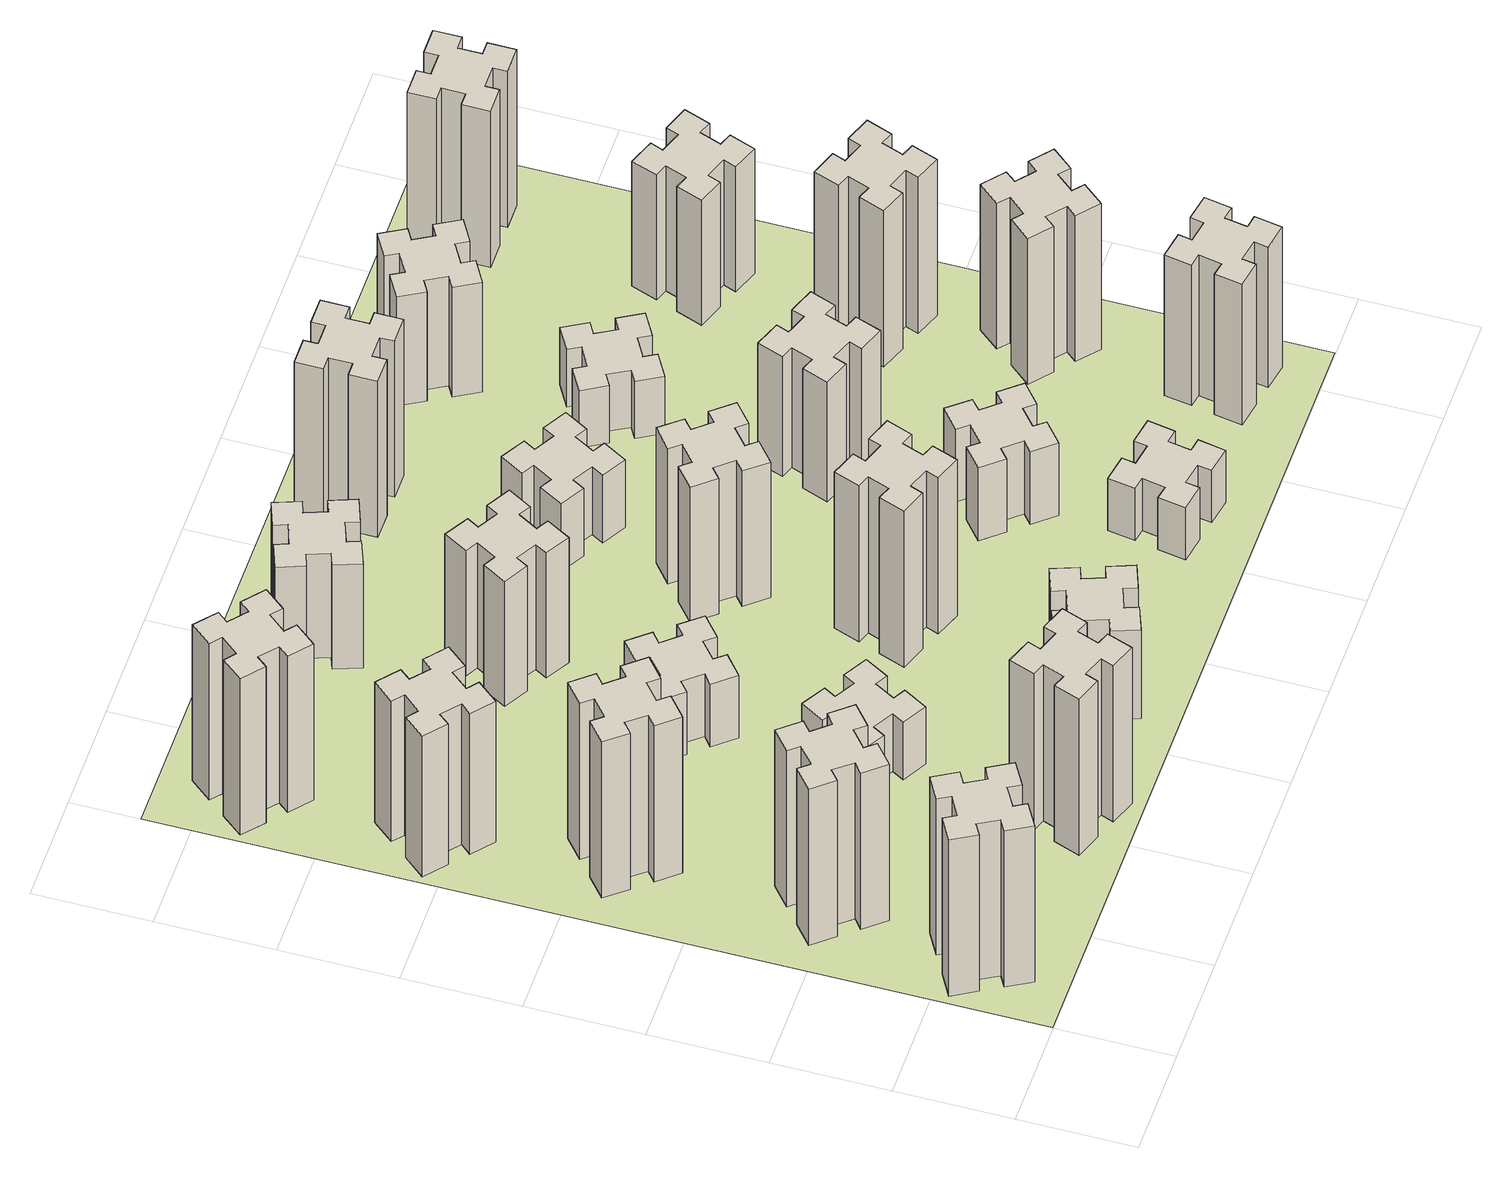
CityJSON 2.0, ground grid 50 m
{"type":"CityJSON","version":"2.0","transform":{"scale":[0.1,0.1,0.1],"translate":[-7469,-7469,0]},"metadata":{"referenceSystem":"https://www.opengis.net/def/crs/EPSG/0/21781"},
"CityObjects":{
"building1":{"type":"Building","attributes":{"class":"1000","function":"1000","usage":"1000","yearOfConstruction":2016,"roofType":"1000","measuredHeight":90,"storeysAboveGround":30,"storeysBelowGround":0},"geometry":[{"type":"Solid","lod":"1","boundaries":[[[[0,1,2,3,4,5,6,7,8,9,10,11,12,13,14,15,16,17,18,19]],[[17,16,20,21]],[[16,15,22,20]],[[15,14,23,22]],[[14,13,24,23]],[[13,12,25,24]],[[12,11,26,25]],[[11,10,27,26]],[[10,9,28,27]],[[9,8,29,28]],[[8,7,30,29]],[[7,6,31,30]],[[6,5,32,31]],[[5,4,33,32]],[[4,3,34,33]],[[3,2,35,34]],[[2,1,36,35]],[[1,0,37,36]],[[0,19,38,37]],[[19,18,39,38]],[[18,17,21,39]],[[24,25,26,27,28,29,30,31,32,33,34,35,36,37,38,39,21,20,22,23]]]]}]},
"building2":{"type":"Building","attributes":{"class":"1000","function":"1000","usage":"1000","yearOfConstruction":2016,"roofType":"1000","measuredHeight":90,"storeysAboveGround":30,"storeysBelowGround":0},"geometry":[{"type":"Solid","lod":"1","boundaries":[[[[40,41,42,43,44,45,46,47,48,49,50,51,52,53,54,55,56,57,58,59]],[[57,56,60,61]],[[56,55,62,60]],[[55,54,63,62]],[[54,53,64,63]],[[53,52,65,64]],[[52,51,66,65]],[[51,50,67,66]],[[50,49,68,67]],[[49,48,69,68]],[[48,47,70,69]],[[47,46,71,70]],[[46,45,72,71]],[[45,44,73,72]],[[44,43,74,73]],[[43,42,75,74]],[[42,41,76,75]],[[41,40,77,76]],[[40,59,78,77]],[[59,58,79,78]],[[58,57,61,79]],[[64,65,66,67,68,69,70,71,72,73,74,75,76,77,78,79,61,60,62,63]]]]}]},
"building3":{"type":"Building","attributes":{"class":"1000","function":"1000","usage":"1000","yearOfConstruction":2016,"roofType":"1000","measuredHeight":90,"storeysAboveGround":30,"storeysBelowGround":0},"geometry":[{"type":"Solid","lod":"1","boundaries":[[[[80,81,82,83,84,85,86,87,88,89,90,91,92,93,94,95,96,97,98,99]],[[97,96,100,101]],[[96,95,102,100]],[[95,94,103,102]],[[94,93,104,103]],[[93,92,105,104]],[[92,91,106,105]],[[91,90,107,106]],[[90,89,108,107]],[[89,88,109,108]],[[88,87,110,109]],[[87,86,111,110]],[[86,85,112,111]],[[85,84,113,112]],[[84,83,114,113]],[[83,82,115,114]],[[82,81,116,115]],[[81,80,117,116]],[[80,99,118,117]],[[99,98,119,118]],[[98,97,101,119]],[[104,105,106,107,108,109,110,111,112,113,114,115,116,117,118,119,101,100,102,103]]]]}]},
"building4":{"type":"Building","attributes":{"class":"1000","function":"1000","usage":"1000","yearOfConstruction":2016,"roofType":"1000","measuredHeight":81,"storeysAboveGround":30,"storeysBelowGround":0},"geometry":[{"type":"Solid","lod":"1","boundaries":[[[[120,121,122,123,124,125,126,127,128,129,130,131,132,133,134,135,136,137,138,139]],[[137,136,140,141]],[[136,135,142,140]],[[135,134,143,142]],[[134,133,144,143]],[[133,132,145,144]],[[132,131,146,145]],[[131,130,147,146]],[[130,129,148,147]],[[129,128,149,148]],[[128,127,150,149]],[[127,126,151,150]],[[126,125,152,151]],[[125,124,153,152]],[[124,123,154,153]],[[123,122,155,154]],[[122,121,156,155]],[[121,120,157,156]],[[120,139,158,157]],[[139,138,159,158]],[[138,137,141,159]],[[144,145,146,147,148,149,150,151,152,153,154,155,156,157,158,159,141,140,142,143]]]]}]},
"building5":{"type":"Building","attributes":{"class":"1000","function":"1000","usage":"1000","yearOfConstruction":2016,"roofType":"1000","measuredHeight":90,"storeysAboveGround":30,"storeysBelowGround":0},"geometry":[{"type":"Solid","lod":"1","boundaries":[[[[160,161,162,163,164,165,166,167,168,169,170,171,172,173,174,175,176,177,178,179]],[[177,176,180,181]],[[176,175,182,180]],[[175,174,183,182]],[[174,173,184,183]],[[173,172,185,184]],[[172,171,186,185]],[[171,170,187,186]],[[170,169,188,187]],[[169,168,189,188]],[[168,167,190,189]],[[167,166,191,190]],[[166,165,192,191]],[[165,164,193,192]],[[164,163,194,193]],[[163,162,195,194]],[[162,161,196,195]],[[161,160,197,196]],[[160,179,198,197]],[[179,178,199,198]],[[178,177,181,199]],[[184,185,186,187,188,189,190,191,192,193,194,195,196,197,198,199,181,180,182,183]]]]}]},
"building6":{"type":"Building","attributes":{"class":"1000","function":"1000","usage":"1000","yearOfConstruction":2016,"roofType":"1000","measuredHeight":90,"storeysAboveGround":30,"storeysBelowGround":0},"geometry":[{"type":"Solid","lod":"1","boundaries":[[[[200,201,202,203,204,205,206,207,208,209,210,211,212,213,214,215,216,217,218,219]],[[217,216,220,221]],[[216,215,222,220]],[[215,214,223,222]],[[214,213,224,223]],[[213,212,225,224]],[[212,211,226,225]],[[211,210,227,226]],[[210,209,228,227]],[[209,208,229,228]],[[208,207,230,229]],[[207,206,231,230]],[[206,205,232,231]],[[205,204,233,232]],[[204,203,234,233]],[[203,202,235,234]],[[202,201,236,235]],[[201,200,237,236]],[[200,219,238,237]],[[219,218,239,238]],[[218,217,221,239]],[[224,225,226,227,228,229,230,231,232,233,234,235,236,237,238,239,221,220,222,223]]]]}]},
"building7":{"type":"Building","attributes":{"class":"1000","function":"1000","usage":"1000","yearOfConstruction":2016,"roofType":"1000","measuredHeight":33,"storeysAboveGround":30,"storeysBelowGround":0},"geometry":[{"type":"Solid","lod":"1","boundaries":[[[[240,241,242,243,244,245,246,247,248,249,250,251,252,253,254,255,256,257,258,259]],[[257,256,260,261]],[[256,255,262,260]],[[255,254,263,262]],[[254,253,264,263]],[[253,252,265,264]],[[252,251,266,265]],[[251,250,267,266]],[[250,249,268,267]],[[249,248,269,268]],[[248,247,270,269]],[[247,246,271,270]],[[246,245,272,271]],[[245,244,273,272]],[[244,243,274,273]],[[243,242,275,274]],[[242,241,276,275]],[[241,240,277,276]],[[240,259,278,277]],[[259,258,279,278]],[[258,257,261,279]],[[264,265,266,267,268,269,270,271,272,273,274,275,276,277,278,279,261,260,262,263]]]]}]},
"building8":{"type":"Building","attributes":{"class":"1000","function":"1000","usage":"1000","yearOfConstruction":2016,"roofType":"1000","measuredHeight":36,"storeysAboveGround":30,"storeysBelowGround":0},"geometry":[{"type":"Solid","lod":"1","boundaries":[[[[280,281,282,283,284,285,286,287,288,289,290,291,292,293,294,295,296,297,298,299]],[[297,296,300,301]],[[296,295,302,300]],[[295,294,303,302]],[[294,293,304,303]],[[293,292,305,304]],[[292,291,306,305]],[[291,290,307,306]],[[290,289,308,307]],[[289,288,309,308]],[[288,287,310,309]],[[287,286,311,310]],[[286,285,312,311]],[[285,284,313,312]],[[284,283,314,313]],[[283,282,315,314]],[[282,281,316,315]],[[281,280,317,316]],[[280,299,318,317]],[[299,298,319,318]],[[298,297,301,319]],[[304,305,306,307,308,309,310,311,312,313,314,315,316,317,318,319,301,300,302,303]]]]}]},
"building9":{"type":"Building","attributes":{"class":"1000","function":"1000","usage":"1000","yearOfConstruction":2016,"roofType":"1000","measuredHeight":51,"storeysAboveGround":30,"storeysBelowGround":0},"geometry":[{"type":"Solid","lod":"1","boundaries":[[[[320,321,322,323,324,325,326,327,328,329,330,331,332,333,334,335,336,337,338,339]],[[337,336,340,341]],[[336,335,342,340]],[[335,334,343,342]],[[334,333,344,343]],[[333,332,345,344]],[[332,331,346,345]],[[331,330,347,346]],[[330,329,348,347]],[[329,328,349,348]],[[328,327,350,349]],[[327,326,351,350]],[[326,325,352,351]],[[325,324,353,352]],[[324,323,354,353]],[[323,322,355,354]],[[322,321,356,355]],[[321,320,357,356]],[[320,339,358,357]],[[339,338,359,358]],[[338,337,341,359]],[[344,345,346,347,348,349,350,351,352,353,354,355,356,357,358,359,341,340,342,343]]]]}]},
"building10":{"type":"Building","attributes":{"class":"1000","function":"1000","usage":"1000","yearOfConstruction":2016,"roofType":"1000","measuredHeight":72,"storeysAboveGround":30,"storeysBelowGround":0},"geometry":[{"type":"Solid","lod":"1","boundaries":[[[[360,361,362,363,364,365,366,367,368,369,370,371,372,373,374,375,376,377,378,379]],[[377,376,380,381]],[[376,375,382,380]],[[375,374,383,382]],[[374,373,384,383]],[[373,372,385,384]],[[372,371,386,385]],[[371,370,387,386]],[[370,369,388,387]],[[369,368,389,388]],[[368,367,390,389]],[[367,366,391,390]],[[366,365,392,391]],[[365,364,393,392]],[[364,363,394,393]],[[363,362,395,394]],[[362,361,396,395]],[[361,360,397,396]],[[360,379,398,397]],[[379,378,399,398]],[[378,377,381,399]],[[384,385,386,387,388,389,390,391,392,393,394,395,396,397,398,399,381,380,382,383]]]]}]},
"building11":{"type":"Building","attributes":{"class":"1000","function":"1000","usage":"1000","yearOfConstruction":2016,"roofType":"1000","measuredHeight":60,"storeysAboveGround":30,"storeysBelowGround":0},"geometry":[{"type":"Solid","lod":"1","boundaries":[[[[400,401,402,403,404,405,406,407,408,409,410,411,412,413,414,415,416,417,418,419]],[[417,416,420,421]],[[416,415,422,420]],[[415,414,423,422]],[[414,413,424,423]],[[413,412,425,424]],[[412,411,426,425]],[[411,410,427,426]],[[410,409,428,427]],[[409,408,429,428]],[[408,407,430,429]],[[407,406,431,430]],[[406,405,432,431]],[[405,404,433,432]],[[404,403,434,433]],[[403,402,435,434]],[[402,401,436,435]],[[401,400,437,436]],[[400,419,438,437]],[[419,418,439,438]],[[418,417,421,439]],[[424,425,426,427,428,429,430,431,432,433,434,435,436,437,438,439,421,420,422,423]]]]}]},
"building12":{"type":"Building","attributes":{"class":"1000","function":"1000","usage":"1000","yearOfConstruction":2016,"roofType":"1000","measuredHeight":90,"storeysAboveGround":30,"storeysBelowGround":0},"geometry":[{"type":"Solid","lod":"1","boundaries":[[[[440,441,442,443,444,445,446,447,448,449,450,451,452,453,454,455,456,457,458,459]],[[457,456,460,461]],[[456,455,462,460]],[[455,454,463,462]],[[454,453,464,463]],[[453,452,465,464]],[[452,451,466,465]],[[451,450,467,466]],[[450,449,468,467]],[[449,448,469,468]],[[448,447,470,469]],[[447,446,471,470]],[[446,445,472,471]],[[445,444,473,472]],[[444,443,474,473]],[[443,442,475,474]],[[442,441,476,475]],[[441,440,477,476]],[[440,459,478,477]],[[459,458,479,478]],[[458,457,461,479]],[[464,465,466,467,468,469,470,471,472,473,474,475,476,477,478,479,461,460,462,463]]]]}]},
"building13":{"type":"Building","attributes":{"class":"1000","function":"1000","usage":"1000","yearOfConstruction":2016,"roofType":"1000","measuredHeight":78,"storeysAboveGround":30,"storeysBelowGround":0},"geometry":[{"type":"Solid","lod":"1","boundaries":[[[[480,481,482,483,484,485,486,487,488,489,490,491,492,493,494,495,496,497,498,499]],[[497,496,500,501]],[[496,495,502,500]],[[495,494,503,502]],[[494,493,504,503]],[[493,492,505,504]],[[492,491,506,505]],[[491,490,507,506]],[[490,489,508,507]],[[489,488,509,508]],[[488,487,510,509]],[[487,486,511,510]],[[486,485,512,511]],[[485,484,513,512]],[[484,483,514,513]],[[483,482,515,514]],[[482,481,516,515]],[[481,480,517,516]],[[480,499,518,517]],[[499,498,519,518]],[[498,497,501,519]],[[504,505,506,507,508,509,510,511,512,513,514,515,516,517,518,519,501,500,502,503]]]]}]},
"building14":{"type":"Building","attributes":{"class":"1000","function":"1000","usage":"1000","yearOfConstruction":2016,"roofType":"1000","measuredHeight":39,"storeysAboveGround":30,"storeysBelowGround":0},"geometry":[{"type":"Solid","lod":"1","boundaries":[[[[520,521,522,523,524,525,526,527,528,529,530,531,532,533,534,535,536,537,538,539]],[[537,536,540,541]],[[536,535,542,540]],[[535,534,543,542]],[[534,533,544,543]],[[533,532,545,544]],[[532,531,546,545]],[[531,530,547,546]],[[530,529,548,547]],[[529,528,549,548]],[[528,527,550,549]],[[527,526,551,550]],[[526,525,552,551]],[[525,524,553,552]],[[524,523,554,553]],[[523,522,555,554]],[[522,521,556,555]],[[521,520,557,556]],[[520,539,558,557]],[[539,538,559,558]],[[538,537,541,559]],[[544,545,546,547,548,549,550,551,552,553,554,555,556,557,558,559,541,540,542,543]]]]}]},
"building15":{"type":"Building","attributes":{"class":"1000","function":"1000","usage":"1000","yearOfConstruction":2016,"roofType":"1000","measuredHeight":30,"storeysAboveGround":30,"storeysBelowGround":0},"geometry":[{"type":"Solid","lod":"1","boundaries":[[[[560,561,562,563,564,565,566,567,568,569,570,571,572,573,574,575,576,577,578,579]],[[577,576,580,581]],[[576,575,582,580]],[[575,574,583,582]],[[574,573,584,583]],[[573,572,585,584]],[[572,571,586,585]],[[571,570,587,586]],[[570,569,588,587]],[[569,568,589,588]],[[568,567,590,589]],[[567,566,591,590]],[[566,565,592,591]],[[565,564,593,592]],[[564,563,594,593]],[[563,562,595,594]],[[562,561,596,595]],[[561,560,597,596]],[[560,579,598,597]],[[579,578,599,598]],[[578,577,581,599]],[[584,585,586,587,588,589,590,591,592,593,594,595,596,597,598,599,581,580,582,583]]]]}]},
"building16":{"type":"Building","attributes":{"class":"1000","function":"1000","usage":"1000","yearOfConstruction":2016,"roofType":"1000","measuredHeight":90,"storeysAboveGround":30,"storeysBelowGround":0},"geometry":[{"type":"Solid","lod":"1","boundaries":[[[[600,601,602,603,604,605,606,607,608,609,610,611,612,613,614,615,616,617,618,619]],[[617,616,620,621]],[[616,615,622,620]],[[615,614,623,622]],[[614,613,624,623]],[[613,612,625,624]],[[612,611,626,625]],[[611,610,627,626]],[[610,609,628,627]],[[609,608,629,628]],[[608,607,630,629]],[[607,606,631,630]],[[606,605,632,631]],[[605,604,633,632]],[[604,603,634,633]],[[603,602,635,634]],[[602,601,636,635]],[[601,600,637,636]],[[600,619,638,637]],[[619,618,639,638]],[[618,617,621,639]],[[624,625,626,627,628,629,630,631,632,633,634,635,636,637,638,639,621,620,622,623]]]]}]},
"building17":{"type":"Building","attributes":{"class":"1000","function":"1000","usage":"1000","yearOfConstruction":2016,"roofType":"1000","measuredHeight":42,"storeysAboveGround":30,"storeysBelowGround":0},"geometry":[{"type":"Solid","lod":"1","boundaries":[[[[640,641,642,643,644,645,646,647,648,649,650,651,652,653,654,655,656,657,658,659]],[[657,656,660,661]],[[656,655,662,660]],[[655,654,663,662]],[[654,653,664,663]],[[653,652,665,664]],[[652,651,666,665]],[[651,650,667,666]],[[650,649,668,667]],[[649,648,669,668]],[[648,647,670,669]],[[647,646,671,670]],[[646,645,672,671]],[[645,644,673,672]],[[644,643,674,673]],[[643,642,675,674]],[[642,641,676,675]],[[641,640,677,676]],[[640,659,678,677]],[[659,658,679,678]],[[658,657,661,679]],[[664,665,666,667,668,669,670,671,672,673,674,675,676,677,678,679,661,660,662,663]]]]}]},
"building18":{"type":"Building","attributes":{"class":"1000","function":"1000","usage":"1000","yearOfConstruction":2016,"roofType":"1000","measuredHeight":69,"storeysAboveGround":30,"storeysBelowGround":0},"geometry":[{"type":"Solid","lod":"1","boundaries":[[[[680,681,682,683,684,685,686,687,688,689,690,691,692,693,694,695,696,697,698,699]],[[697,696,700,701]],[[696,695,702,700]],[[695,694,703,702]],[[694,693,704,703]],[[693,692,705,704]],[[692,691,706,705]],[[691,690,707,706]],[[690,689,708,707]],[[689,688,709,708]],[[688,687,710,709]],[[687,686,711,710]],[[686,685,712,711]],[[685,684,713,712]],[[684,683,714,713]],[[683,682,715,714]],[[682,681,716,715]],[[681,680,717,716]],[[680,699,718,717]],[[699,698,719,718]],[[698,697,701,719]],[[704,705,706,707,708,709,710,711,712,713,714,715,716,717,718,719,701,700,702,703]]]]}]},
"building19":{"type":"Building","attributes":{"class":"1000","function":"1000","usage":"1000","yearOfConstruction":2016,"roofType":"1000","measuredHeight":33,"storeysAboveGround":30,"storeysBelowGround":0},"geometry":[{"type":"Solid","lod":"1","boundaries":[[[[720,721,722,723,724,725,726,727,728,729,730,731,732,733,734,735,736,737,738,739]],[[737,736,740,741]],[[736,735,742,740]],[[735,734,743,742]],[[734,733,744,743]],[[733,732,745,744]],[[732,731,746,745]],[[731,730,747,746]],[[730,729,748,747]],[[729,728,749,748]],[[728,727,750,749]],[[727,726,751,750]],[[726,725,752,751]],[[725,724,753,752]],[[724,723,754,753]],[[723,722,755,754]],[[722,721,756,755]],[[721,720,757,756]],[[720,739,758,757]],[[739,738,759,758]],[[738,737,741,759]],[[744,745,746,747,748,749,750,751,752,753,754,755,756,757,758,759,741,740,742,743]]]]}]},
"building20":{"type":"Building","attributes":{"class":"1000","function":"1000","usage":"1000","yearOfConstruction":2016,"roofType":"1000","measuredHeight":81,"storeysAboveGround":30,"storeysBelowGround":0},"geometry":[{"type":"Solid","lod":"1","boundaries":[[[[760,761,762,763,764,765,766,767,768,769,770,771,772,773,774,775,776,777,778,779]],[[777,776,780,781]],[[776,775,782,780]],[[775,774,783,782]],[[774,773,784,783]],[[773,772,785,784]],[[772,771,786,785]],[[771,770,787,786]],[[770,769,788,787]],[[769,768,789,788]],[[768,767,790,789]],[[767,766,791,790]],[[766,765,792,791]],[[765,764,793,792]],[[764,763,794,793]],[[763,762,795,794]],[[762,761,796,795]],[[761,760,797,796]],[[760,779,798,797]],[[779,778,799,798]],[[778,777,781,799]],[[784,785,786,787,788,789,790,791,792,793,794,795,796,797,798,799,781,780,782,783]]]]}]},
"building21":{"type":"Building","attributes":{"class":"1000","function":"1000","usage":"1000","yearOfConstruction":2016,"roofType":"1000","measuredHeight":63,"storeysAboveGround":30,"storeysBelowGround":0},"geometry":[{"type":"Solid","lod":"1","boundaries":[[[[800,801,802,803,804,805,806,807,808,809,810,811,812,813,814,815,816,817,818,819]],[[817,816,820,821]],[[816,815,822,820]],[[815,814,823,822]],[[814,813,824,823]],[[813,812,825,824]],[[812,811,826,825]],[[811,810,827,826]],[[810,809,828,827]],[[809,808,829,828]],[[808,807,830,829]],[[807,806,831,830]],[[806,805,832,831]],[[805,804,833,832]],[[804,803,834,833]],[[803,802,835,834]],[[802,801,836,835]],[[801,800,837,836]],[[800,819,838,837]],[[819,818,839,838]],[[818,817,821,839]],[[824,825,826,827,828,829,830,831,832,833,834,835,836,837,838,839,821,820,822,823]]]]}]},
"building22":{"type":"Building","attributes":{"class":"1000","function":"1000","usage":"1000","yearOfConstruction":2016,"roofType":"1000","measuredHeight":84,"storeysAboveGround":30,"storeysBelowGround":0},"geometry":[{"type":"Solid","lod":"1","boundaries":[[[[840,841,842,843,844,845,846,847,848,849,850,851,852,853,854,855,856,857,858,859]],[[857,856,860,861]],[[856,855,862,860]],[[855,854,863,862]],[[854,853,864,863]],[[853,852,865,864]],[[852,851,866,865]],[[851,850,867,866]],[[850,849,868,867]],[[849,848,869,868]],[[848,847,870,869]],[[847,846,871,870]],[[846,845,872,871]],[[845,844,873,872]],[[844,843,874,873]],[[843,842,875,874]],[[842,841,876,875]],[[841,840,877,876]],[[840,859,878,877]],[[859,858,879,878]],[[858,857,861,879]],[[864,865,866,867,868,869,870,871,872,873,874,875,876,877,878,879,861,860,862,863]]]]}]},
"building23":{"type":"Building","attributes":{"class":"1000","function":"1000","usage":"1000","yearOfConstruction":2016,"roofType":"1000","measuredHeight":90,"storeysAboveGround":30,"storeysBelowGround":0},"geometry":[{"type":"Solid","lod":"1","boundaries":[[[[880,881,882,883,884,885,886,887,888,889,890,891,892,893,894,895,896,897,898,899]],[[897,896,900,901]],[[896,895,902,900]],[[895,894,903,902]],[[894,893,904,903]],[[893,892,905,904]],[[892,891,906,905]],[[891,890,907,906]],[[890,889,908,907]],[[889,888,909,908]],[[888,887,910,909]],[[887,886,911,910]],[[886,885,912,911]],[[885,884,913,912]],[[884,883,914,913]],[[883,882,915,914]],[[882,881,916,915]],[[881,880,917,916]],[[880,899,918,917]],[[899,898,919,918]],[[898,897,901,919]],[[904,905,906,907,908,909,910,911,912,913,914,915,916,917,918,919,901,900,902,903]]]]}]},
"building24":{"type":"Building","attributes":{"class":"1000","function":"1000","usage":"1000","yearOfConstruction":2016,"roofType":"1000","measuredHeight":72,"storeysAboveGround":30,"storeysBelowGround":0},"geometry":[{"type":"Solid","lod":"1","boundaries":[[[[920,921,922,923,924,925,926,927,928,929,930,931,932,933,934,935,936,937,938,939]],[[937,936,940,941]],[[936,935,942,940]],[[935,934,943,942]],[[934,933,944,943]],[[933,932,945,944]],[[932,931,946,945]],[[931,930,947,946]],[[930,929,948,947]],[[929,928,949,948]],[[928,927,950,949]],[[927,926,951,950]],[[926,925,952,951]],[[925,924,953,952]],[[924,923,954,953]],[[923,922,955,954]],[[922,921,956,955]],[[921,920,957,956]],[[920,939,958,957]],[[939,938,959,958]],[[938,937,941,959]],[[944,945,946,947,948,949,950,951,952,953,954,955,956,957,958,959,941,940,942,943]]]]}]},
"building25":{"type":"Building","attributes":{"class":"1000","function":"1000","usage":"1000","yearOfConstruction":2016,"roofType":"1000","measuredHeight":90,"storeysAboveGround":30,"storeysBelowGround":0},"geometry":[{"type":"Solid","lod":"1","boundaries":[[[[960,961,962,963,964,965,966,967,968,969,970,971,972,973,974,975,976,977,978,979]],[[977,976,980,981]],[[976,975,982,980]],[[975,974,983,982]],[[974,973,984,983]],[[973,972,985,984]],[[972,971,986,985]],[[971,970,987,986]],[[970,969,988,987]],[[969,968,989,988]],[[968,967,990,989]],[[967,966,991,990]],[[966,965,992,991]],[[965,964,993,992]],[[964,963,994,993]],[[963,962,995,994]],[[962,961,996,995]],[[961,960,997,996]],[[960,979,998,997]],[[979,978,999,998]],[[978,977,981,999]],[[984,985,986,987,988,989,990,991,992,993,994,995,996,997,998,999,981,980,982,983]]]]}]},
"landuse1":{"type":"LandUse","attributes":{"name":"plot1","function":"1010"},"geometry":[{"type":"MultiSurface","lod":"1","boundaries":[[[1000,1001,1002,1003]]]}]}
},
"vertices":[
[287,255,0],[374,305,0],[404,253,0],[508,313,0],[448,417,0],[396,387,0],[346,474,0],[398,504,0],[338,608,0],[234,548,0],[264,496,0],[177,446,0],[147,498,0],[43,438,0],[103,334,0],[155,364,0],[205,277,0],[153,247,0],[213,143,0],[317,203,0],[205,277,900],[153,247,900],[155,364,900],[103,334,900],[43,438,900],[147,498,900],[177,446,900],[264,496,900],[234,548,900],[338,608,900],[398,504,900],[346,474,900],[396,387,900],[448,417,900],[508,313,900],[404,253,900],[374,305,900],[287,255,900],[317,203,900],[213,143,900],
[492,1048,0],[427,1124,0],[473,1163,0],[396,1255,0],[304,1178,0],[343,1132,0],[266,1067,0],[228,1113,0],[136,1036,0],[213,944,0],[259,983,0],[323,906,0],[277,868,0],[354,776,0],[446,853,0],[408,899,0],[484,963,0],[523,917,0],[615,994,0],[538,1086,0],[484,963,900],[523,917,900],[408,899,900],[446,853,900],[354,776,900],[277,868,900],[323,906,900],[259,983,900],[213,944,900],[136,1036,900],[228,1113,900],[266,1067,900],[343,1132,900],[304,1178,900],[396,1255,900],[473,1163,900],[427,1124,900],[492,1048,900],[538,1086,900],[615,994,900],
[492,1888,0],[427,1964,0],[473,2003,0],[396,2095,0],[304,2018,0],[343,1972,0],[266,1907,0],[228,1953,0],[136,1876,0],[213,1784,0],[259,1823,0],[323,1746,0],[277,1708,0],[354,1616,0],[446,1693,0],[408,1739,0],[484,1803,0],[523,1757,0],[615,1834,0],[538,1926,0],[484,1803,900],[523,1757,900],[408,1739,900],[446,1693,900],[354,1616,900],[277,1708,900],[323,1746,900],[259,1823,900],[213,1784,900],[136,1876,900],[228,1953,900],[266,1907,900],[343,1972,900],[304,2018,900],[396,2095,900],[473,2003,900],[427,1964,900],[492,1888,900],[538,1926,900],[615,1834,900],
[384,2647,0],[308,2712,0],[346,2758,0],[254,2835,0],[177,2743,0],[223,2704,0],[159,2628,0],[113,2666,0],[36,2574,0],[128,2497,0],[166,2543,0],[243,2479,0],[204,2433,0],[296,2356,0],[373,2448,0],[327,2486,0],[392,2563,0],[438,2524,0],[515,2616,0],[423,2693,0],[392,2563,810],[438,2524,810],[327,2486,810],[373,2448,810],[296,2356,810],[204,2433,810],[243,2479,810],[166,2543,810],[128,2497,810],[36,2574,810],[113,2666,810],[159,2628,810],[223,2704,810],[177,2743,810],[254,2835,810],[346,2758,810],[308,2712,810],[384,2647,810],[423,2693,810],[515,2616,810],
[1029,360,0],[995,266,0],[939,287,0],[897,174,0],[1010,133,0],[1031,189,0],[1125,155,0],[1104,99,0],[1217,57,0],[1258,170,0],[1202,191,0],[1236,285,0],[1292,264,0],[1333,377,0],[1220,418,0],[1200,362,0],[1106,396,0],[1127,452,0],[1014,493,0],[973,380,0],[1106,396,900],[1127,452,900],[1200,362,900],[1220,418,900],[1333,377,900],[1292,264,900],[1236,285,900],[1202,191,900],[1258,170,900],[1217,57,900],[1104,99,900],[1125,155,900],[1031,189,900],[1010,133,900],[897,174,900],[939,287,900],[995,266,900],[1029,360,900],[973,380,900],[1014,493,900],
[384,3387,0],[308,3452,0],[346,3498,0],[254,3575,0],[177,3483,0],[223,3444,0],[159,3368,0],[113,3406,0],[36,3314,0],[128,3237,0],[166,3283,0],[243,3219,0],[204,3173,0],[296,3096,0],[373,3188,0],[327,3226,0],[392,3303,0],[438,3264,0],[515,3356,0],[423,3433,0],[392,3303,900],[438,3264,900],[327,3226,900],[373,3188,900],[296,3096,900],[204,3173,900],[243,3219,900],[166,3283,900],[128,3237,900],[36,3314,900],[113,3406,900],[159,3368,900],[223,3444,900],[177,3483,900],[254,3575,900],[346,3498,900],[308,3452,900],[384,3387,900],[423,3433,900],[515,3356,900],
[1186,1017,0],[1236,1104,0],[1288,1074,0],[1348,1178,0],[1244,1238,0],[1214,1186,0],[1127,1236,0],[1157,1288,0],[1053,1348,0],[993,1244,0],[1045,1214,0],[995,1127,0],[943,1157,0],[883,1053,0],[987,993,0],[1017,1045,0],[1104,995,0],[1074,943,0],[1178,883,0],[1238,987,0],[1104,995,330],[1074,943,330],[1017,1045,330],[987,993,330],[883,1053,330],[943,1157,330],[995,1127,330],[1045,1214,330],[993,1244,330],[1053,1348,330],[1157,1288,330],[1127,1236,330],[1214,1186,330],[1244,1238,330],[1348,1178,330],[1288,1074,330],[1236,1104,330],[1186,1017,330],[1238,987,330],[1178,883,330],
[1083,1972,0],[1006,1907,0],[968,1953,0],[876,1876,0],[953,1784,0],[999,1823,0],[1063,1746,0],[1017,1708,0],[1094,1616,0],[1186,1693,0],[1148,1739,0],[1224,1803,0],[1263,1757,0],[1355,1834,0],[1278,1926,0],[1232,1888,0],[1167,1964,0],[1213,2003,0],[1136,2095,0],[1044,2018,0],[1167,1964,360],[1213,2003,360],[1232,1888,360],[1278,1926,360],[1355,1834,360],[1263,1757,360],[1224,1803,360],[1148,1739,360],[1186,1693,360],[1094,1616,360],[1017,1708,360],[1063,1746,360],[999,1823,360],[953,1784,360],[876,1876,360],[968,1953,360],[1006,1907,360],[1083,1972,360],[1044,2018,360],[1136,2095,360],
[1765,496,0],[1671,462,0],[1650,518,0],[1537,477,0],[1579,364,0],[1635,385,0],[1669,291,0],[1613,270,0],[1654,157,0],[1767,199,0],[1746,255,0],[1840,289,0],[1860,233,0],[1973,274,0],[1932,387,0],[1876,366,0],[1842,460,0],[1898,480,0],[1857,593,0],[1744,552,0],[1842,460,510],[1898,480,510],[1876,366,510],[1932,387,510],[1973,274,510],[1860,233,510],[1840,289,510],[1746,255,510],[1767,199,510],[1654,157,510],[1613,270,510],[1669,291,510],[1635,385,510],[1579,364,510],[1537,477,510],[1650,518,510],[1671,462,510],[1765,496,510],[1744,552,510],[1857,593,510],
[1117,2525,0],[1204,2475,0],[1174,2423,0],[1278,2363,0],[1338,2467,0],[1286,2497,0],[1336,2584,0],[1388,2554,0],[1448,2658,0],[1344,2718,0],[1314,2666,0],[1227,2716,0],[1257,2768,0],[1153,2828,0],[1093,2724,0],[1145,2694,0],[1095,2607,0],[1043,2637,0],[983,2533,0],[1087,2473,0],[1095,2607,720],[1043,2637,720],[1145,2694,720],[1093,2724,720],[1153,2828,720],[1257,2768,720],[1227,2716,720],[1314,2666,720],[1344,2718,720],[1448,2658,720],[1388,2554,720],[1336,2584,720],[1286,2497,720],[1338,2467,720],[1278,2363,720],[1174,2423,720],[1204,2475,720],[1117,2525,720],[1087,2473,720],[983,2533,720],
[1125,3456,0],[1031,3422,0],[1010,3478,0],[897,3437,0],[939,3324,0],[995,3345,0],[1029,3251,0],[973,3230,0],[1014,3117,0],[1127,3159,0],[1106,3215,0],[1200,3249,0],[1220,3193,0],[1333,3234,0],[1292,3347,0],[1236,3326,0],[1202,3420,0],[1258,3440,0],[1217,3553,0],[1104,3512,0],[1202,3420,600],[1258,3440,600],[1236,3326,600],[1292,3347,600],[1333,3234,600],[1220,3193,600],[1200,3249,600],[1106,3215,600],[1127,3159,600],[1014,3117,600],[973,3230,600],[1029,3251,600],[995,3345,600],[939,3324,600],[897,3437,600],[1010,3478,600],[1031,3422,600],[1125,3456,600],[1104,3512,600],[1217,3553,600],
[1769,1300,0],[1735,1206,0],[1679,1227,0],[1637,1114,0],[1750,1073,0],[1771,1129,0],[1865,1095,0],[1844,1039,0],[1957,997,0],[1998,1110,0],[1942,1131,0],[1976,1225,0],[2032,1204,0],[2073,1317,0],[1960,1358,0],[1940,1302,0],[1846,1336,0],[1867,1392,0],[1754,1433,0],[1713,1320,0],[1846,1336,900],[1867,1392,900],[1940,1302,900],[1960,1358,900],[2073,1317,900],[2032,1204,900],[1976,1225,900],[1942,1131,900],[1998,1110,900],[1957,997,900],[1844,1039,900],[1865,1095,900],[1771,1129,900],[1750,1073,900],[1637,1114,900],[1679,1227,900],[1735,1206,900],[1769,1300,900],[1713,1320,900],[1754,1433,900],
[1972,1988,0],[1907,2064,0],[1953,2103,0],[1876,2195,0],[1784,2118,0],[1823,2072,0],[1746,2007,0],[1708,2053,0],[1616,1976,0],[1693,1884,0],[1739,1923,0],[1803,1846,0],[1757,1808,0],[1834,1716,0],[1926,1793,0],[1888,1839,0],[1964,1903,0],[2003,1857,0],[2095,1934,0],[2018,2026,0],[1964,1903,780],[2003,1857,780],[1888,1839,780],[1926,1793,780],[1834,1716,780],[1757,1808,780],[1803,1846,780],[1739,1923,780],[1693,1884,780],[1616,1976,780],[1708,2053,780],[1746,2007,780],[1823,2072,780],[1784,2118,780],[1876,2195,780],[1953,2103,780],[1907,2064,780],[1972,1988,780],[2018,2026,780],[2095,1934,780],
[2026,2497,0],[2076,2584,0],[2128,2554,0],[2188,2658,0],[2084,2718,0],[2054,2666,0],[1967,2716,0],[1997,2768,0],[1893,2828,0],[1833,2724,0],[1885,2694,0],[1835,2607,0],[1783,2637,0],[1723,2533,0],[1827,2473,0],[1857,2525,0],[1944,2475,0],[1914,2423,0],[2018,2363,0],[2078,2467,0],[1944,2475,390],[1914,2423,390],[1857,2525,390],[1827,2473,390],[1723,2533,390],[1783,2637,390],[1835,2607,390],[1885,2694,390],[1833,2724,390],[1893,2828,390],[1997,2768,390],[1967,2716,390],[2054,2666,390],[2084,2718,390],[2188,2658,390],[2128,2554,390],[2076,2584,390],[2026,2497,390],[2078,2467,390],[2018,2363,390],
[2596,444,0],[2578,345,0],[2519,356,0],[2498,237,0],[2617,217,0],[2627,276,0],[2725,258,0],[2715,199,0],[2833,178,0],[2854,297,0],[2795,307,0],[2812,405,0],[2871,395,0],[2892,513,0],[2774,534,0],[2764,475,0],[2665,492,0],[2676,551,0],[2557,572,0],[2537,454,0],[2665,492,300],[2676,551,300],[2764,475,300],[2774,534,300],[2892,513,300],[2871,395,300],[2812,405,300],[2795,307,300],[2854,297,300],[2833,178,300],[2715,199,300],[2725,258,300],[2627,276,300],[2617,217,300],[2498,237,300],[2519,356,300],[2578,345,300],[2596,444,300],[2537,454,300],[2557,572,300],
[1965,3385,0],[1965,3485,0],[2025,3485,0],[2025,3605,0],[1905,3605,0],[1905,3545,0],[1805,3545,0],[1805,3605,0],[1685,3605,0],[1685,3485,0],[1745,3485,0],[1745,3385,0],[1685,3385,0],[1685,3265,0],[1805,3265,0],[1805,3325,0],[1905,3325,0],[1905,3265,0],[2025,3265,0],[2025,3385,0],[1905,3325,900],[1905,3265,900],[1805,3325,900],[1805,3265,900],[1685,3265,900],[1685,3385,900],[1745,3385,900],[1745,3485,900],[1685,3485,900],[1685,3605,900],[1805,3605,900],[1805,3545,900],[1905,3545,900],[1905,3605,900],[2025,3605,900],[2025,3485,900],[1965,3485,900],[1965,3385,900],[2025,3385,900],[2025,3265,900],
[2563,1132,0],[2486,1067,0],[2448,1113,0],[2356,1036,0],[2433,944,0],[2479,983,0],[2543,906,0],[2497,868,0],[2574,776,0],[2666,853,0],[2628,899,0],[2704,963,0],[2743,917,0],[2835,994,0],[2758,1086,0],[2712,1048,0],[2647,1124,0],[2693,1163,0],[2616,1255,0],[2524,1178,0],[2647,1124,420],[2693,1163,420],[2712,1048,420],[2758,1086,420],[2835,994,420],[2743,917,420],[2704,963,420],[2628,899,420],[2666,853,420],[2574,776,420],[2497,868,420],[2543,906,420],[2479,983,420],[2433,944,420],[2356,1036,420],[2448,1113,420],[2486,1067,420],[2563,1132,420],[2524,1178,420],[2616,1255,420],
[2682,1671,0],[2716,1765,0],[2772,1744,0],[2813,1857,0],[2700,1898,0],[2680,1842,0],[2586,1876,0],[2607,1932,0],[2494,1973,0],[2453,1860,0],[2509,1840,0],[2475,1746,0],[2419,1767,0],[2377,1654,0],[2490,1613,0],[2511,1669,0],[2605,1635,0],[2584,1579,0],[2697,1537,0],[2738,1650,0],[2605,1635,690],[2584,1579,690],[2511,1669,690],[2490,1613,690],[2377,1654,690],[2419,1767,690],[2475,1746,690],[2509,1840,690],[2453,1860,690],[2494,1973,690],[2607,1932,690],[2586,1876,690],[2680,1842,690],[2700,1898,690],[2813,1857,690],[2772,1744,690],[2716,1765,690],[2682,1671,690],[2738,1650,690],[2697,1537,690],
[2475,2584,0],[2525,2497,0],[2473,2467,0],[2533,2363,0],[2637,2423,0],[2607,2475,0],[2694,2525,0],[2724,2473,0],[2828,2533,0],[2768,2637,0],[2716,2607,0],[2666,2694,0],[2718,2724,0],[2658,2828,0],[2554,2768,0],[2584,2716,0],[2497,2666,0],[2467,2718,0],[2363,2658,0],[2423,2554,0],[2497,2666,330],[2467,2718,330],[2584,2716,330],[2554,2768,330],[2658,2828,330],[2718,2724,330],[2666,2694,330],[2716,2607,330],[2768,2637,330],[2828,2533,330],[2724,2473,330],[2694,2525,330],[2607,2475,330],[2637,2423,330],[2533,2363,330],[2473,2467,330],[2525,2497,330],[2475,2584,330],[2423,2554,330],[2363,2658,330],
[3504,475,0],[3405,492,0],[3416,551,0],[3297,572,0],[3277,454,0],[3336,444,0],[3318,345,0],[3259,356,0],[3238,237,0],[3357,217,0],[3367,276,0],[3465,258,0],[3455,199,0],[3573,178,0],[3594,297,0],[3535,307,0],[3552,405,0],[3611,395,0],[3632,513,0],[3514,534,0],[3552,405,810],[3611,395,810],[3535,307,810],[3594,297,810],[3573,178,810],[3455,199,810],[3465,258,810],[3367,276,810],[3357,217,810],[3238,237,810],[3259,356,810],[3318,345,810],[3336,444,810],[3277,454,810],[3297,572,810],[3416,551,810],[3405,492,810],[3504,475,810],[3514,534,810],[3632,513,810],
[2716,3347,0],[2666,3434,0],[2718,3464,0],[2658,3568,0],[2554,3508,0],[2584,3456,0],[2497,3406,0],[2467,3458,0],[2363,3398,0],[2423,3294,0],[2475,3324,0],[2525,3237,0],[2473,3207,0],[2533,3103,0],[2637,3163,0],[2607,3215,0],[2694,3265,0],[2724,3213,0],[2828,3273,0],[2768,3377,0],[2694,3265,630],[2724,3213,630],[2607,3215,630],[2637,3163,630],[2533,3103,630],[2473,3207,630],[2525,3237,630],[2475,3324,630],[2423,3294,630],[2363,3398,630],[2467,3458,630],[2497,3406,630],[2584,3456,630],[2554,3508,630],[2658,3568,630],[2718,3464,630],[2666,3434,630],[2716,3347,630],[2768,3377,630],[2828,3273,630],
[3487,1006,0],[3552,1083,0],[3598,1044,0],[3675,1136,0],[3583,1213,0],[3544,1167,0],[3468,1232,0],[3506,1278,0],[3414,1355,0],[3337,1263,0],[3383,1224,0],[3319,1148,0],[3273,1186,0],[3196,1094,0],[3288,1017,0],[3326,1063,0],[3403,999,0],[3364,953,0],[3456,876,0],[3533,968,0],[3403,999,840],[3364,953,840],[3326,1063,840],[3288,1017,840],[3196,1094,840],[3273,1186,840],[3319,1148,840],[3383,1224,840],[3337,1263,840],[3414,1355,840],[3506,1278,840],[3468,1232,840],[3544,1167,840],[3583,1213,840],[3675,1136,840],[3598,1044,840],[3552,1083,840],[3487,1006,840],[3533,968,840],[3456,876,840],
[3420,1842,0],[3326,1876,0],[3347,1932,0],[3234,1973,0],[3193,1860,0],[3249,1840,0],[3215,1746,0],[3159,1767,0],[3117,1654,0],[3230,1613,0],[3251,1669,0],[3345,1635,0],[3324,1579,0],[3437,1537,0],[3478,1650,0],[3422,1671,0],[3456,1765,0],[3512,1744,0],[3553,1857,0],[3440,1898,0],[3456,1765,900],[3512,1744,900],[3422,1671,900],[3478,1650,900],[3437,1537,900],[3324,1579,900],[3345,1635,900],[3251,1669,900],[3230,1613,900],[3117,1654,900],[3159,1767,900],[3215,1746,900],[3249,1840,900],[3193,1860,900],[3234,1973,900],[3347,1932,900],[3326,1876,900],[3420,1842,900],[3440,1898,900],[3553,1857,900],
[3420,2582,0],[3326,2616,0],[3347,2672,0],[3234,2713,0],[3193,2600,0],[3249,2580,0],[3215,2486,0],[3159,2507,0],[3117,2394,0],[3230,2353,0],[3251,2409,0],[3345,2375,0],[3324,2319,0],[3437,2277,0],[3478,2390,0],[3422,2411,0],[3456,2505,0],[3512,2484,0],[3553,2597,0],[3440,2638,0],[3456,2505,720],[3512,2484,720],[3422,2411,720],[3478,2390,720],[3437,2277,720],[3324,2319,720],[3345,2375,720],[3251,2409,720],[3230,2353,720],[3117,2394,720],[3159,2507,720],[3215,2486,720],[3249,2580,720],[3193,2600,720],[3234,2713,720],[3347,2672,720],[3326,2616,720],[3420,2582,720],[3440,2638,720],[3553,2597,720],
[3285,3325,0],[3385,3325,0],[3385,3265,0],[3505,3265,0],[3505,3385,0],[3445,3385,0],[3445,3485,0],[3505,3485,0],[3505,3605,0],[3385,3605,0],[3385,3545,0],[3285,3545,0],[3285,3605,0],[3165,3605,0],[3165,3485,0],[3225,3485,0],[3225,3385,0],[3165,3385,0],[3165,3265,0],[3285,3265,0],[3225,3385,900],[3165,3385,900],[3225,3485,900],[3165,3485,900],[3165,3605,900],[3285,3605,900],[3285,3545,900],[3385,3545,900],[3385,3605,900],[3505,3605,900],[3505,3485,900],[3445,3485,900],[3445,3385,900],[3505,3385,900],[3505,3265,900],[3385,3265,900],[3385,3325,900],[3285,3325,900],[3285,3265,900],[3165,3265,900],
[5,3705,0],[3705,3705,0],[3705,5,0],[5,5,0]
]}
